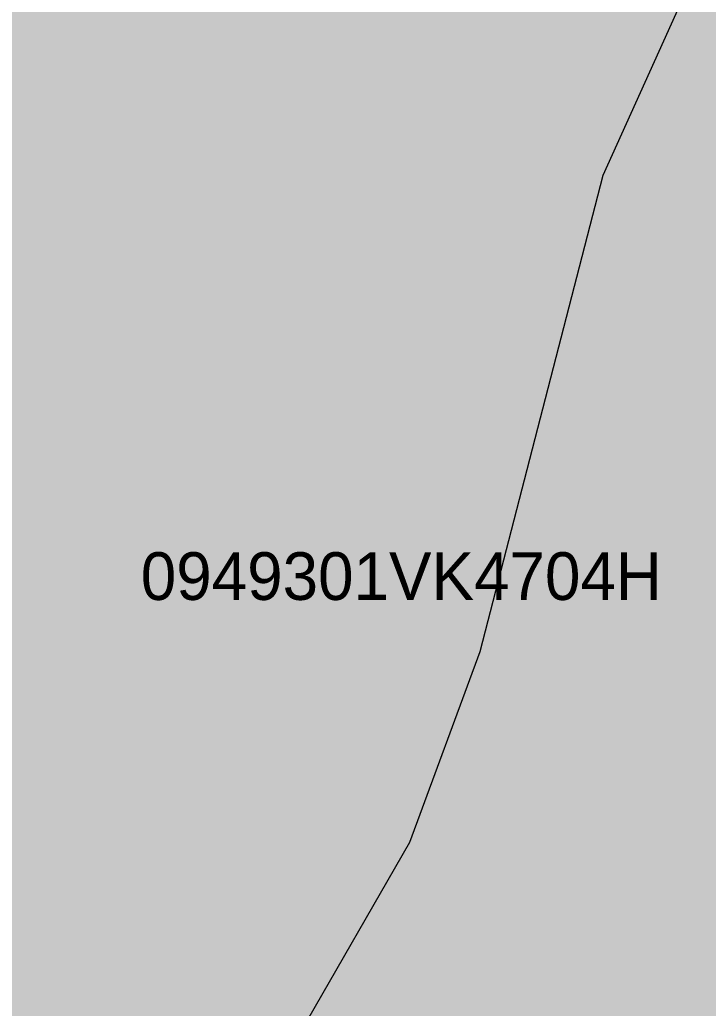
# Model space of a CAD drawing. Header units: metres. Extents: x -6 to 1255, y -2 to 532.
# Drawn here: x 1134.86 to 1149.3, y 333.3 to 354.03 of the extents above; entities that cross this region are included whole.
import ezdxf

# ---------------------------------------------------------------- set-up
doc = ezdxf.new("R2010")
doc.units = ezdxf.units.M
doc.header["$MEASUREMENT"] = 0
for name, color, linetype, lineweight, true_color in [('TPX_BUILDINGS_HATCH', 7, 'CONTINUOUS', 0, 0xf0f0f0), ('TPX_CADASTRES_TEXT', 7, 'CONTINUOUS', 0, 0x000000), ('TPX_RELIEF_CONTOUR_LINES', 7, 'CONTINUOUS', 0, 0x969696)]:
    doc.layers.add(name, color=color, linetype=linetype, lineweight=lineweight, true_color=true_color)

msp = doc.modelspace()

# ---------------------------------------------------------------- hatches: boundary and pattern name
at = {"layer": 'TPX_BUILDINGS_HATCH'}
msp.add_hatch(color=256, dxfattribs=at).paths.add_polyline_path([(1123.538, 335.133), (1120.999, 326.552), (1122.959, 326.312), (1127.989, 325.712), (1141.939, 324.022), (1142.128, 323.998), (1142.899, 323.902), (1145.018, 323.639), (1145.549, 328.962), (1147.959, 328.592), (1155.679, 327.691), (1160.129, 327.172), (1161.899, 326.962), (1162.403, 338.092), (1162.493, 340.052), (1162.649, 343.502), (1163.089, 353.242), (1159.989, 357.222), (1152.649, 359.081), (1149.28, 359.934), (1147.679, 360.34), (1141.589, 361.882), (1135.639, 363.392), (1131.119, 360.792), (1129.524, 355.381), (1128.079, 350.482), (1124.346, 337.863), (1126.309, 337.622), (1126.249, 334.952), (1123.538, 335.133)])

# ---------------------------------------------------------------- linework, layer by layer
at = {"layer": 'TPX_RELIEF_CONTOUR_LINES', "elevation": 0.045}
msp.add_lwpolyline([(1149.795, 356.76), (1147.091, 350.764), (1144.508, 340.771), (1143.036, 336.774), (1140.735, 332.776), (1138.862, 330.778), (1129.995, 324.269), (1127.997, 322.384), (1124, 316.843), (1122.186, 312.79), (1122.049, 310.791), (1122.827, 308.793), (1124, 307.517), (1125.999, 306.456), (1127.997, 306.159), (1131.406, 306.794), (1133.991, 309.873), (1135.99, 310.841), (1145.981, 309.519), (1147.979, 308.331), (1149.516, 306.794)], dxfattribs=at)

# ---------------------------------------------------------------- texts
at = {"layer": 'TPX_CADASTRES_TEXT'}
msp.add_text('0949301VK4704H', height=1, dxfattribs=at).set_placement((1137.398, 341.861, 0.024))

doc.saveas('drawing.dxf')
